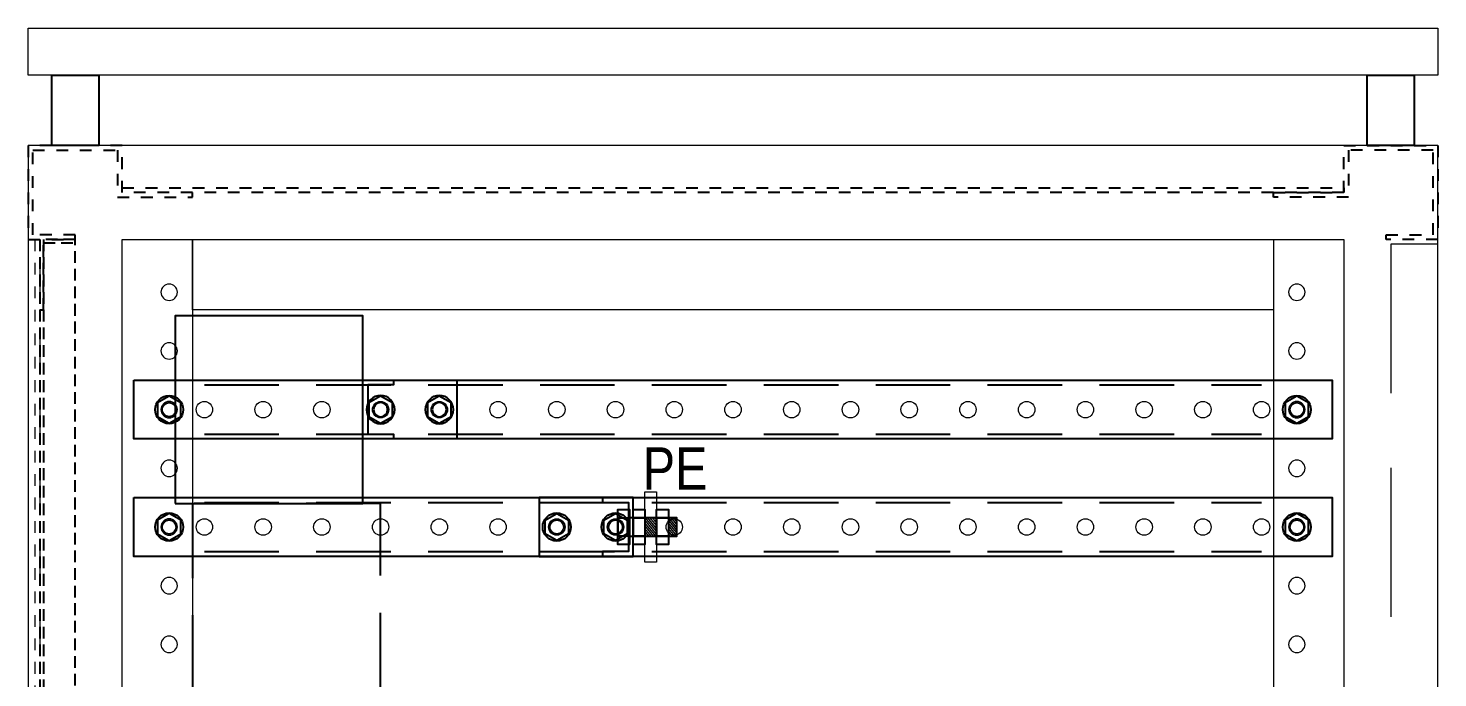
# Model space of a CAD drawing. Header units: millimetres. Extents: x 9130 to 9550, y -18883 to -17651.
# Drawn here: x 9334.8 to 9394.8, y -18641.1 to -18613.4 of the extents above; entities that cross this region are included whole.
import ezdxf

# ---------------------------------------------------------------- set-up
doc = ezdxf.new("R2010")
doc.units = ezdxf.units.MM
for name, pattern in [('DASHED', [0.75, 0.5, -0.25]), ('EPL_DASH', [1, 0.5, -0.5]), ('HIDDEN', [9.525, 6.35, -3.175]), ('HIDDEN2', [4.7625, 3.175, -1.5875])]:
    doc.linetypes.add(name, pattern=pattern)
for name, color, linetype in [('00 cian', 4, 'Continuous'), ('01-KOSTUR ORMARA', 7, 'Continuous'), ('02-MODULI', 7, 'Continuous'), ('03-1 SD DISTRIBUCIJA', 7, 'Continuous'), ('4', 7, 'Continuous'), ('DIMENS', 4, 'Continuous')]:
    doc.layers.add(name, color=color, linetype=linetype)
doc.layers.add('30 crvena', color=1, linetype='Continuous', lineweight=0)
doc.styles.add('ARIAL NARROW', font='ARIALN.TTF')

# ---------------------------------------------------------------- blocks, each defined once
blk = doc.blocks.new('Bočni nosač 25mm za ormar sa upušt. vratima-Metplast')
at = {"color": 4}
for centre in [(1.5, 1.25), (49.5, 1.25)]:
    blk.add_circle(centre, 0.3, dxfattribs=at)
at = {"layer": '00 cian', "color": 2, "linetype": 'HIDDEN2'}
for p, q in [((3, 2.3), (48, 2.3)), ((3, 0.2), (48, 0.2))]:
    blk.add_line(p, q, dxfattribs=at)
at = {"layer": '00 cian', "color": 1}
blk.add_lwpolyline([(0, 2.5), (51, 2.5), (51, 0), (0, 0)], close=True, dxfattribs=at)
at = {"layer": '01-KOSTUR ORMARA', "color": 1, "linetype": 'Continuous', "lineweight": 15}
for points in [[(1.15, 1.25, 1), (1.85, 1.25, 1), (1.15, 1.25, 1)], [(49.15, 1.25, 1), (49.85, 1.25, 1), (49.15, 1.25, 1)]]:
    blk.add_lwpolyline(points, format="xyb", dxfattribs=at)
for centre in [(3, 1.25), (5.5, 1.25), (8, 1.25), (10.5, 1.25), (13, 1.25), (15.5, 1.25), (18, 1.25), (20.5, 1.25), (23, 1.25), (25.5, 1.25), (28, 1.25), (30.5, 1.25), (33, 1.25), (35.5, 1.25), (38, 1.25), (40.5, 1.25), (43, 1.25), (45.5, 1.25), (48, 1.25)]:
    blk.add_circle(centre, 0.35, dxfattribs=at)
at = {"layer": 'DIMENS'}
for points in [[(1, 0.961), (1.5, 0.673), (2, 0.961), (2, 1.539), (1.5, 1.827), (1, 1.539)], [(49, 0.961), (49.5, 0.673), (50, 0.961), (50, 1.539), (49.5, 1.827), (49, 1.539)]]:
    blk.add_lwpolyline(points, close=True, dxfattribs=at)
for centre in [(1.5, 1.25), (49.5, 1.25)]:
    blk.add_circle(centre, 0.6, dxfattribs=at)
blk = doc.blocks.new('Matica M6')
at = {"color": 4}
blk.add_circle((0.6, 0.6), 0.3, dxfattribs=at)
at = {"layer": 'DIMENS'}
blk.add_lwpolyline([(1.1, 0.311), (0.6, 0.023), (0.1, 0.311), (0.1, 0.889), (0.6, 1.177), (1.1, 0.889)], close=True, dxfattribs=at)
blk.add_circle((0.6, 0.6), 0.6, dxfattribs=at)

msp = doc.modelspace()

# ---------------------------------------------------------------- linework, layer by layer
at = {"color": 4, "linetype": 'EPL_DASH'}
for points in [[(9334.7897, -18618.4114), (9334.7897, -18622.4114), (9336.7897, -18622.4114), (9336.7897, -18622.2114), (9334.9897, -18622.2114), (9334.9897, -18618.6114), (9338.5897, -18618.6114), (9338.5897, -18620.6114), (9341.7897, -18620.6114), (9341.7897, -18620.4114), (9338.7897, -18620.4114), (9338.7897, -18618.4114), (9334.7897, -18618.4114)], [(9394.7897, -18618.4114), (9394.7897, -18622.4114), (9392.5897, -18622.4114), (9392.5897, -18622.2114), (9394.5897, -18622.2114), (9394.5897, -18618.6114), (9390.9897, -18618.6114), (9390.9897, -18620.6114), (9387.7897, -18620.6114), (9387.7897, -18620.4114), (9390.7897, -18620.4114), (9390.7897, -18618.4114), (9394.7897, -18618.4114)]]:
    msp.add_lwpolyline(points, dxfattribs=at)
msp.add_lwpolyline([(9338.7897, -18620.2114), (9390.7897, -18620.2114), (9390.7897, -18620.4114), (9338.7897, -18620.4114)], close=True, dxfattribs=at)
at = {"color": 5, "linetype": 'EPL_DASH', "lineweight": 15}
msp.add_lwpolyline([(9335.0897, -18622.4114), (9335.2897, -18622.4114), (9335.2897, -18816.9114), (9335.0897, -18816.9114)], close=True, dxfattribs=at)
at = {"color": 4, "linetype": 'DASHED'}
msp.add_lwpolyline([(9336.7897, -18622.5614), (9336.7897, -18622.4114), (9335.2897, -18622.4114), (9335.2897, -18625.4114), (9335.4397, -18625.4114), (9335.4397, -18622.5614)], close=True, dxfattribs=at)
msp.add_lwpolyline([(9336.7897, -18622.4114), (9335.2897, -18622.4114), (9335.2897, -18816.9114), (9336.7897, -18816.9114), (9336.7897, -18622.4114), (9335.4397, -18622.4114), (9335.4397, -18816.9114)], dxfattribs=at)
at = {"color": 1, "linetype": 'Continuous', "lineweight": 15}
msp.add_lwpolyline([(9341.7897, -18622.4114), (9387.7897, -18622.4114), (9387.7897, -18625.4114), (9341.7897, -18625.4114)], close=True, dxfattribs=at)
at = {"color": 4}
msp.add_lwpolyline([(9341.0397, -18633.6614), (9349.0397, -18633.6614), (9349.0397, -18625.6614), (9341.0397, -18625.6614)], close=True, dxfattribs=at)
at = {"color": 5}
for points in [[(9349.0397, -18628.4114), (9350.3397, -18628.4114), (9350.3397, -18628.6114), (9349.2397, -18628.6114), (9349.2397, -18630.7114), (9350.3397, -18630.7114), (9350.3397, -18630.9114), (9349.0397, -18630.9114), (9349.0397, -18628.4114), (9353.0397, -18628.4114), (9353.0397, -18630.9114), (9349.0397, -18630.9114)], [(9360.5397, -18633.4114), (9359.2397, -18633.4114), (9359.2397, -18633.6114), (9360.3397, -18633.6114), (9360.3397, -18635.7114), (9359.2397, -18635.7114), (9359.2397, -18635.9114), (9360.5397, -18635.9114), (9360.5397, -18633.4114), (9356.5397, -18633.4114), (9356.5397, -18635.9114), (9360.5397, -18635.9114)]]:
    msp.add_lwpolyline(points, dxfattribs=at)
at = {"color": 4, "linetype": 'HIDDEN2'}
msp.add_lwpolyline([(9341.7897, -18803.4114), (9349.7897, -18803.4114), (9349.7897, -18633.6614), (9341.7897, -18633.6614)], close=True, dxfattribs=at)
at = {"layer": '01-KOSTUR ORMARA', "color": 5, "linetype": 'Continuous', "lineweight": 15}
for points in [[(9334.7897, -18615.4114), (9334.7897, -18613.4114), (9394.7897, -18613.4114), (9394.7897, -18615.4114)], [(9338.7897, -18622.4114), (9390.7897, -18622.4114), (9390.7897, -18816.9114), (9338.7897, -18816.9114)]]:
    msp.add_lwpolyline(points, close=True, dxfattribs=at)
at = {"layer": '01-KOSTUR ORMARA', "color": 5, "linetype": 'Continuous'}
for points in [[(9335.7897, -18615.4114), (9337.7897, -18615.4114), (9337.7897, -18618.4114), (9335.7897, -18618.4114)], [(9391.7897, -18615.4114), (9393.7897, -18615.4114), (9393.7897, -18618.4114), (9391.7897, -18618.4114)]]:
    msp.add_lwpolyline(points, close=True, dxfattribs=at)
at = {"layer": '01-KOSTUR ORMARA', "color": 1, "linetype": 'Continuous', "lineweight": 15}
for points in [[(9341.7897, -18622.4114), (9341.7897, -18816.9114)], [(9387.7897, -18622.4114), (9387.7897, -18816.9114)]]:
    msp.add_lwpolyline(points, dxfattribs=at)
at = {"layer": '01-KOSTUR ORMARA', "color": 5, "linetype": 'HIDDEN', "lineweight": 15}
msp.add_lwpolyline([(9394.7897, -18622.6114), (9392.7897, -18622.6114), (9392.7897, -18816.7114), (9394.7897, -18816.7114)], close=True, dxfattribs=at)
at = {"layer": '01-KOSTUR ORMARA', "color": 1, "linetype": 'Continuous', "lineweight": 15}
for points in [[(9340.4397, -18624.6614, 1), (9341.1397, -18624.6614, 1), (9340.4397, -18624.6614, 1)], [(9388.4397, -18624.6614, 1), (9389.1397, -18624.6614, 1), (9388.4397, -18624.6614, 1)], [(9340.4397, -18627.1614, 1), (9341.1397, -18627.1614, 1), (9340.4397, -18627.1614, 1)], [(9388.4397, -18627.1614, 1), (9389.1397, -18627.1614, 1), (9388.4397, -18627.1614, 1)], [(9340.4397, -18629.6614, 1), (9341.1397, -18629.6614, 1), (9340.4397, -18629.6614, 1)], [(9388.4397, -18629.6614, 1), (9389.1397, -18629.6614, 1), (9388.4397, -18629.6614, 1)], [(9340.4397, -18632.1614, 1), (9341.1397, -18632.1614, 1), (9340.4397, -18632.1614, 1)], [(9388.4397, -18632.1614, 1), (9389.1397, -18632.1614, 1), (9388.4397, -18632.1614, 1)], [(9340.4397, -18634.6614, 1), (9341.1397, -18634.6614, 1), (9340.4397, -18634.6614, 1)], [(9388.4397, -18634.6614, 1), (9389.1397, -18634.6614, 1), (9388.4397, -18634.6614, 1)], [(9340.4397, -18637.1614, 1), (9341.1397, -18637.1614, 1), (9340.4397, -18637.1614, 1)], [(9388.4397, -18637.1614, 1), (9389.1397, -18637.1614, 1), (9388.4397, -18637.1614, 1)], [(9340.4397, -18639.6614, 1), (9341.1397, -18639.6614, 1), (9340.4397, -18639.6614, 1)], [(9388.4397, -18639.6614, 1), (9389.1397, -18639.6614, 1), (9388.4397, -18639.6614, 1)]]:
    msp.add_lwpolyline(points, format="xyb", dxfattribs=at)
at = {"layer": '03-1 SD DISTRIBUCIJA', "color": 6, "linetype": 'Continuous', "lineweight": 15}
msp.add_lwpolyline([(9361.0397, -18636.1614), (9361.0397, -18633.1614), (9361.5397, -18633.1614), (9361.5397, -18636.1614)], close=True, dxfattribs=at)
at = {"layer": '30 crvena', "color": 4, "linetype": 'Continuous'}
for points in [[(9361.5397, -18634.9614), (9361.0397, -18634.3614)], [(9361.523, -18635.0614), (9361.0397, -18634.4814)], [(9361.423, -18635.0614), (9361.0397, -18634.6014)], [(9361.323, -18635.0614), (9361.0397, -18634.7214)], [(9361.5397, -18634.8414), (9361.0564, -18634.2614)], [(9361.5397, -18634.7214), (9361.1564, -18634.2614)], [(9361.5397, -18634.6014), (9361.2564, -18634.2614)], [(9361.5397, -18634.4814), (9361.3564, -18634.2614)], [(9361.5397, -18634.3614), (9361.4564, -18634.2614)], [(9362.3897, -18634.7814), (9362.0397, -18634.3614)], [(9362.3897, -18634.9014), (9362.0397, -18634.4814)], [(9362.3897, -18635.0214), (9362.0397, -18634.6014)], [(9362.323, -18635.0614), (9362.0397, -18634.7214)], [(9362.3897, -18634.6614), (9362.0564, -18634.2614)], [(9362.3897, -18634.5414), (9362.1564, -18634.2614)], [(9362.3897, -18634.4214), (9362.2564, -18634.2614)], [(9362.3897, -18634.3014), (9362.3564, -18634.2614)], [(9361.223, -18635.0614), (9361.0397, -18634.8414)], [(9361.123, -18635.0614), (9361.0397, -18634.9614)], [(9362.223, -18635.0614), (9362.0397, -18634.8414)], [(9362.123, -18635.0614), (9362.0397, -18634.9614)]]:
    msp.add_lwpolyline(points, dxfattribs=at)
at = {"layer": '4', "color": 4}
for points in [[(9360.3897, -18633.9109), (9360.3897, -18635.412), (9359.8897, -18635.412), (9359.8897, -18633.9109), (9360.3897, -18633.9109), (9360.3897, -18634.2861), (9359.8897, -18634.2861), (9359.8897, -18635.0367), (9360.3897, -18635.0367)], [(9361.0397, -18633.9109), (9361.0397, -18635.412), (9360.5397, -18635.412), (9360.5397, -18633.9109), (9361.0397, -18633.9109), (9361.0397, -18634.2861), (9360.5397, -18634.2861), (9360.5397, -18635.0367), (9361.0397, -18635.0367)], [(9362.0397, -18633.9109), (9362.0397, -18635.412), (9361.5397, -18635.412), (9361.5397, -18633.9109), (9362.0397, -18633.9109), (9362.0397, -18634.2861), (9361.5397, -18634.2861), (9361.5397, -18635.0367), (9362.0397, -18635.0367)]]:
    msp.add_lwpolyline(points, dxfattribs=at)
msp.add_lwpolyline([(9360.3897, -18635.0614), (9360.3897, -18634.2614), (9362.3897, -18634.2614), (9362.3897, -18635.0614)], close=True, dxfattribs=at)
at = {"layer": 'DIMENS', "color": 5, "linetype": 'Continuous', "lineweight": 15}
msp.add_lwpolyline([(9334.7897, -18618.4114), (9334.7897, -18820.9114), (9394.7897, -18820.9114), (9394.7897, -18618.4114), (9334.7897, -18618.4114)], dxfattribs=at)

# ---------------------------------------------------------------- block references
at = {"color": 4}
for name, p in [('Bočni nosač 25mm za ormar sa upušt. vratima-Metplast', (9339.2897, -18630.9114)), ('Bočni nosač 25mm za ormar sa upušt. vratima-Metplast', (9339.2897, -18635.9114)), ('Matica M6', (9356.6897, -18635.2614)), ('Matica M6', (9359.1897, -18635.2614))]:
    msp.add_blockref(name, p, dxfattribs=at)
at = {"color": 4, "xscale": -1}
for p in [(9350.3897, -18630.2614), (9352.8897, -18630.2614)]:
    msp.add_blockref('Matica M6', p, dxfattribs=at)

# ---------------------------------------------------------------- texts
at = {"layer": '02-MODULI', "insert": (9362.3241, -18631.2686), "char_height": 1.8, "width": 7.776125, "attachment_point": 2, "style": 'ARIAL NARROW'}
msp.add_mtext('PE', dxfattribs=at)

doc.saveas('drawing.dxf')
